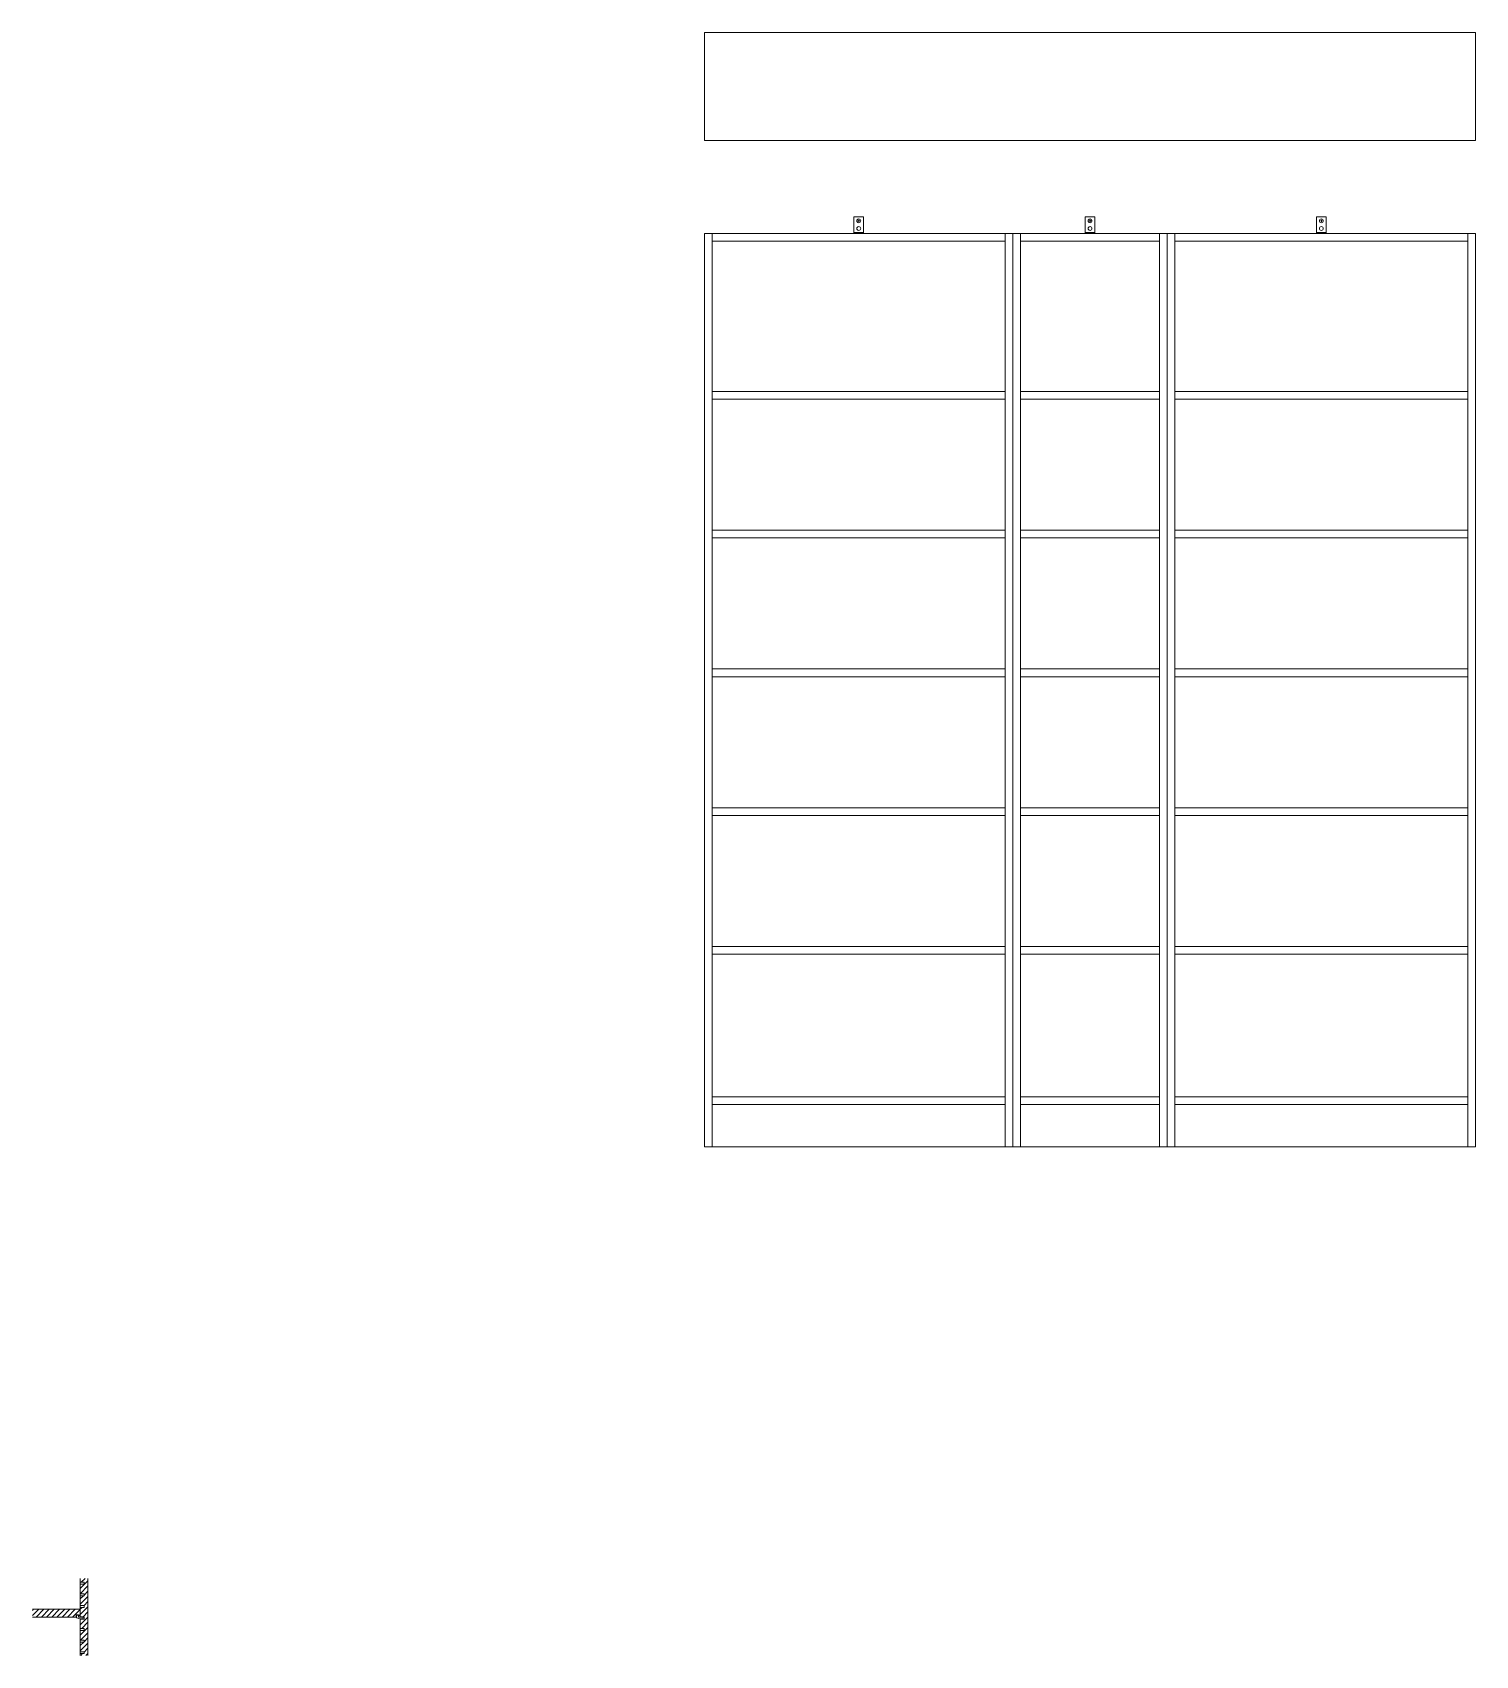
# Model space of a CAD drawing. Header units: millimetres. Extents: x 2256 to 3250, y 897 to 2099.
# Drawn here: x 2875.5 to 3249.8, y 903.8 to 1324.9 of the extents above; entities that cross this region are included whole.
import ezdxf

# ---------------------------------------------------------------- set-up
doc = ezdxf.new("R2010")
doc.units = ezdxf.units.MM
doc.layers.get('0').update_dxf_attribs({"lineweight": 18})
doc.layers.add('A-FURN', color=8, linetype='Continuous', lineweight=13)
doc.layers.add('Viti', color=3, linetype='Continuous', lineweight=9)

msp = doc.modelspace()

# ---------------------------------------------------------------- hatches: boundary and pattern name
at = {"layer": 'A-FURN'}
h = msp.add_hatch(dxfattribs=at)
h.set_pattern_fill('ANSI31', color=256, scale=0.3)
h.paths.add_polyline_path([(2886.81, 914.34), (2887.41, 914.34), (2887.41, 913.79), (2887.81, 913.79), (2887.81, 915.79), (2875.46, 915.79), (2875.46, 913.79), (2886.81, 913.79)])
h.paths.add_polyline_path([(2889.86, 923.79), (2887.86, 923.79), (2887.86, 922.79), (2888.86, 922.79), (2888.86, 922.29), (2887.86, 922.29), (2887.86, 919.79), (2888.86, 919.79), (2888.86, 919.29), (2887.86, 919.29), (2887.86, 916.79), (2888.86, 916.79), (2888.86, 916.29), (2887.86, 916.29), (2887.86, 913.83), (2888.86, 913.83), (2888.86, 913.25), (2887.86, 913.25), (2887.86, 910.79), (2888.86, 910.79), (2888.86, 910.29), (2887.86, 910.29), (2887.86, 907.79), (2888.86, 907.79), (2888.86, 907.29), (2887.86, 907.29), (2887.86, 904.79), (2888.86, 904.79), (2888.86, 904.29), (2887.86, 904.29), (2887.86, 903.79), (2889.86, 903.79)])

# ---------------------------------------------------------------- linework, layer by layer
for p, q in [((3088.55, 1272.78), (3088.55, 1277.08)), ((3088.55, 1277.08), (3091.05, 1277.08)), ((3089.55, 1276.08), (3089.76, 1276.13)), ((3089.76, 1276.13), (3089.8, 1276.33)), ((3089.8, 1276.33), (3089.8, 1275.83)), ((3089.8, 1276.33), (3089.84, 1276.13)), ((3089.84, 1276.13), (3090.05, 1276.08)), ((3091.05, 1277.08), (3091.05, 1272.78)), ((3148.55, 1272.78), (3148.55, 1277.08)), ((3148.55, 1277.08), (3151.05, 1277.08)), ((3149.55, 1276.08), (3149.76, 1276.13)), ((3149.76, 1276.13), (3149.8, 1276.33)), ((3149.8, 1276.33), (3149.8, 1275.83)), ((3149.8, 1276.33), (3149.84, 1276.13)), ((3149.84, 1276.13), (3150.05, 1276.08)), ((3151.05, 1277.08), (3151.05, 1272.78)), ((3208.55, 1272.78), (3208.55, 1277.08)), ((3208.55, 1277.08), (3211.05, 1277.08)), ((3209.55, 1276.08), (3209.76, 1276.13)), ((3209.76, 1276.13), (3209.8, 1276.33)), ((3209.8, 1276.33), (3209.8, 1275.83)), ((3209.8, 1276.33), (3209.84, 1276.13)), ((3209.84, 1276.13), (3210.05, 1276.08)), ((3211.05, 1277.08), (3211.05, 1272.78)), ((3249.8, 1272.78), (3049.8, 1272.78)), ((3049.8, 1272.78), (3049.8, 1035.78)), ((3051.8, 1272.78), (3051.8, 1035.78)), ((3088.55, 1273.08), (3091.05, 1273.08)), ((3089.55, 1276.08), (3090.05, 1276.08)), ((3089.55, 1276.08), (3089.76, 1276.04)), ((3089.8, 1275.83), (3089.76, 1276.04)), ((3089.84, 1276.04), (3089.8, 1275.83)), ((3089.84, 1276.04), (3090.04, 1276.08)), ((3127.8, 1272.78), (3127.8, 1035.78)), ((3129.8, 1272.78), (3129.8, 1035.78)), ((3131.8, 1272.78), (3131.8, 1035.78)), ((3148.55, 1273.08), (3151.05, 1273.08)), ((3149.55, 1276.08), (3150.05, 1276.08)), ((3149.55, 1276.08), (3149.76, 1276.04)), ((3149.8, 1275.83), (3149.76, 1276.04)), ((3149.84, 1276.04), (3149.8, 1275.83)), ((3149.84, 1276.04), (3150.04, 1276.08)), ((3167.8, 1272.78), (3167.8, 1035.78)), ((3169.8, 1272.78), (3169.8, 1035.78)), ((3171.8, 1272.78), (3171.8, 1035.78)), ((3208.55, 1273.08), (3211.05, 1273.08)), ((3209.55, 1276.08), (3210.05, 1276.08)), ((3209.55, 1276.08), (3209.76, 1276.04)), ((3209.8, 1275.83), (3209.76, 1276.04)), ((3209.84, 1276.04), (3209.8, 1275.83)), ((3209.84, 1276.04), (3210.04, 1276.08)), ((3247.8, 1035.78), (3247.8, 1272.78)), ((3249.8, 1035.78), (3249.8, 1272.78)), ((3127.8, 1270.78), (3051.8, 1270.78)), ((3167.8, 1270.78), (3131.8, 1270.78)), ((3247.8, 1270.78), (3171.8, 1270.78)), ((3127.8, 1231.78), (3051.8, 1231.78)), ((3127.8, 1229.78), (3051.8, 1229.78)), ((3051.8, 1229.78), (3051.8, 1229.28)), ((3167.8, 1231.78), (3131.8, 1231.78)), ((3167.8, 1229.78), (3131.8, 1229.78)), ((3247.8, 1231.78), (3171.8, 1231.78)), ((3247.8, 1229.78), (3171.8, 1229.78)), ((3127.8, 1195.78), (3051.8, 1195.78)), ((3127.8, 1193.78), (3051.8, 1193.78)), ((3051.8, 1193.78), (3051.8, 1193.28)), ((3167.8, 1195.78), (3131.8, 1195.78)), ((3167.8, 1193.78), (3131.8, 1193.78)), ((3247.8, 1195.78), (3171.8, 1195.78)), ((3247.8, 1193.78), (3171.8, 1193.78)), ((3127.8, 1159.78), (3051.8, 1159.78)), ((3167.8, 1159.78), (3131.8, 1159.78)), ((3247.8, 1159.78), (3171.8, 1159.78)), ((3127.8, 1157.78), (3051.8, 1157.78)), ((3167.8, 1157.78), (3131.8, 1157.78)), ((3247.8, 1157.78), (3171.8, 1157.78)), ((3127.8, 1123.78), (3051.8, 1123.78)), ((3127.8, 1121.78), (3051.8, 1121.78)), ((3051.8, 1121.78), (3051.8, 1121.28)), ((3167.8, 1123.78), (3131.8, 1123.78)), ((3167.8, 1121.78), (3131.8, 1121.78)), ((3247.8, 1123.78), (3171.8, 1123.78)), ((3247.8, 1121.78), (3171.8, 1121.78)), ((3127.8, 1087.78), (3051.8, 1087.78)), ((3167.8, 1087.78), (3131.8, 1087.78)), ((3247.8, 1087.78), (3171.8, 1087.78)), ((3127.8, 1085.78), (3051.8, 1085.78)), ((3051.8, 1085.78), (3051.8, 1085.28)), ((3167.8, 1085.78), (3131.8, 1085.78)), ((3247.8, 1085.78), (3171.8, 1085.78)), ((3127.8, 1048.78), (3051.8, 1048.78)), ((3167.8, 1048.78), (3131.8, 1048.78)), ((3247.8, 1048.78), (3171.8, 1048.78)), ((3127.8, 1046.78), (3051.8, 1046.78)), ((3167.8, 1046.78), (3131.8, 1046.78)), ((3247.8, 1046.78), (3171.8, 1046.78)), ((3049.8, 1035.78), (3249.8, 1035.78)), ((2887.86, 923.79), (2887.86, 922.79)), ((2887.86, 922.79), (2888.86, 922.79)), ((2887.86, 922.79), (2887.86, 922.29)), ((2888.86, 922.79), (2888.86, 922.29)), ((2889.86, 903.79), (2889.86, 923.79)), ((2889.86, 923.79), (2889.86, 903.79)), ((2887.86, 922.29), (2887.86, 919.79)), ((2888.86, 922.29), (2887.86, 922.29)), ((2887.86, 919.79), (2888.86, 919.79)), ((2887.86, 919.79), (2887.86, 919.29)), ((2887.86, 919.29), (2887.86, 916.79)), ((2888.86, 919.29), (2887.86, 919.29)), ((2888.86, 919.79), (2888.86, 919.29)), ((2887.81, 915.79), (2875.46, 915.79)), ((2887.81, 915.79), (2887.81, 913.79)), ((2887.86, 916.79), (2888.86, 916.79)), ((2887.86, 916.79), (2887.86, 916.29)), ((2887.86, 916.29), (2887.86, 913.79)), ((2888.86, 916.29), (2887.86, 916.29)), ((2888.86, 916.79), (2888.86, 916.29)), ((2886.86, 913.79), (2875.46, 913.79)), ((2887.86, 913.83), (2888.86, 913.83)), ((2887.86, 913.29), (2887.86, 910.79)), ((2888.86, 913.25), (2887.86, 913.25)), ((2887.86, 910.79), (2888.86, 910.79)), ((2887.86, 910.79), (2887.86, 910.29)), ((2887.86, 910.29), (2887.86, 907.79)), ((2888.86, 910.29), (2887.86, 910.29)), ((2888.86, 913.83), (2888.86, 913.25)), ((2888.86, 910.79), (2888.86, 910.29)), ((2887.86, 907.79), (2888.86, 907.79)), ((2887.86, 907.79), (2887.86, 907.29)), ((2887.86, 907.29), (2887.86, 904.79)), ((2888.86, 907.29), (2887.86, 907.29)), ((2888.86, 907.79), (2888.86, 907.29)), ((2887.86, 904.79), (2888.86, 904.79)), ((2887.86, 904.79), (2887.86, 904.29)), ((2887.86, 904.29), (2887.86, 903.79)), ((2888.86, 904.29), (2887.86, 904.29)), ((2888.86, 904.79), (2888.86, 904.29))]:
    msp.add_line(p, q)
at = {"ltscale": 30}
for p, q in [((2886.81, 914.34), (2887.41, 914.34)), ((2886.81, 913.79), (2886.81, 914.34)), ((2887.41, 914.34), (2887.41, 913.79))]:
    msp.add_line(p, q, dxfattribs=at)
msp.add_lwpolyline([(3049.8, 1296.95), (3249.8, 1296.95), (3249.8, 1324.95), (3049.8, 1324.95), (3049.8, 1296.95)])
for centre in [(3089.8, 1276.08), (3149.8, 1276.08), (3209.8, 1276.08), (3089.8, 1274.08), (3149.8, 1274.08), (3209.8, 1274.08)]:
    msp.add_circle(centre, 0.5)
at = {"layer": 'Viti'}
for p, q in [((2886.86, 913.54), (2886.86, 914.29)), ((2887.36, 914.29), (2886.86, 914.29)), ((2887.36, 914.29), (2887.36, 913.79)), ((2887.86, 913.29), (2886.86, 913.54)), ((2887.36, 913.79), (2887.86, 913.79)), ((2888.36, 913.79), (2887.86, 913.79)), ((2887.86, 913.29), (2888.36, 913.29))]:
    msp.add_line(p, q, dxfattribs=at)
msp.add_arc((2888.36, 913.54), 0.25, 270, 90, dxfattribs=at)

doc.saveas('drawing.dxf')
